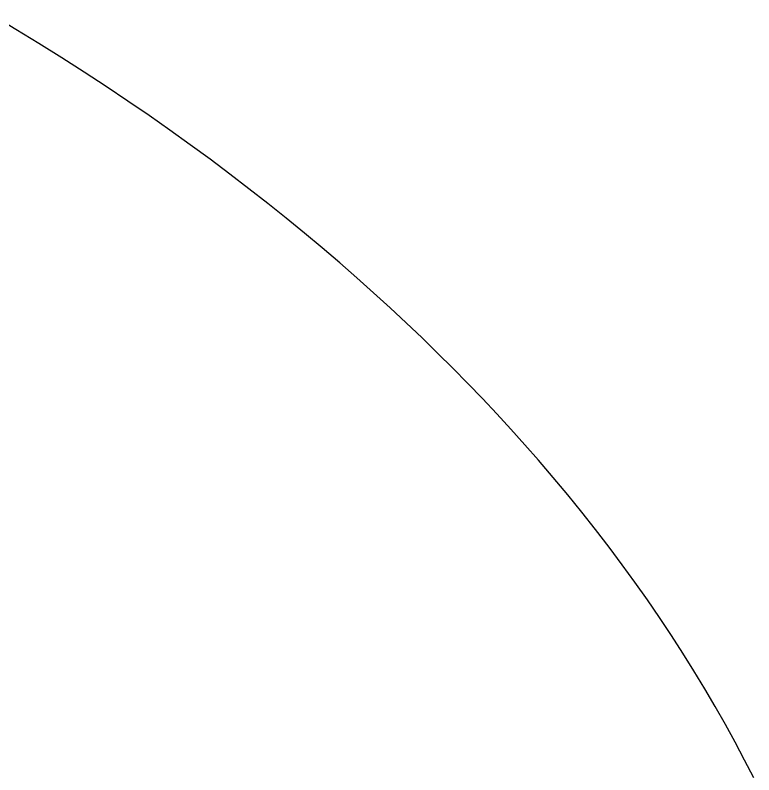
# Model space of a CAD drawing. Extents: x -13345 to 10098, y -1643 to 9113.
# Drawn here: x -9356.164 to -9353.878, y 3477.664 to 3480.015 of the extents above; entities that cross this region are included whole.
import ezdxf

# ---------------------------------------------------------------- set-up
doc = ezdxf.new("R2010")
doc.units = 0
doc.header["$LTSCALE"] = 192
doc.header["$MEASUREMENT"] = 0
doc.layers.add('UTILITIES-PLUMB', color=2, linetype='CONTINUOUS')

# ---------------------------------------------------------------- blocks, each defined once
blk = doc.blocks.new('OVL-II')
at = {"layer": 'UTILITIES-PLUMB'}
blk.add_lwpolyline([(8.0672, 10.1278), (8.0388, 10.1833), (8.0094, 10.2386), (7.9791, 10.2939), (7.9477, 10.3492), (7.9153, 10.4043), (7.8819, 10.4594), (7.8475, 10.5145), (7.812, 10.5694), (7.7755, 10.6243), (7.738, 10.679), (7.6994, 10.7336), (7.6599, 10.7881), (7.6192, 10.8425), (7.5776, 10.8967), (7.5348, 10.9508), (7.4911, 11.0046), (7.4463, 11.0583), (7.4235, 11.0851), (7.4005, 11.1118), (7.3585, 11.1597), (7.3156, 11.2074), (7.2719, 11.2549), (7.2274, 11.3023), (7.182, 11.3495), (7.1357, 11.3966), (7.0885, 11.4435), (7.0404, 11.4903), (6.9914, 11.537), (6.9414, 11.5836), (6.8905, 11.63), (6.8385, 11.6764), (6.7856, 11.7226), (6.7316, 11.7688), (6.6765, 11.8148), (6.6203, 11.8607), (6.5631, 11.9065), (6.5047, 11.9522), (6.4452, 11.9978), (6.3845, 12.0433), (6.3227, 12.0886), (6.2596, 12.1338), (6.1953, 12.1789), (6.1298, 12.2238), (6.063, 12.2685), (5.9949, 12.3131), (5.9255, 12.3575), (5.8548, 12.4017), (5.7828, 12.4457), (5.7094, 12.4895)], dxfattribs=at)

msp = doc.modelspace()

# ---------------------------------------------------------------- block references
at = {"layer": 'UTILITIES-PLUMB'}
msp.add_blockref('OVL-II', (-9361.9453, 3467.5259), dxfattribs=at)

doc.saveas('drawing.dxf')
